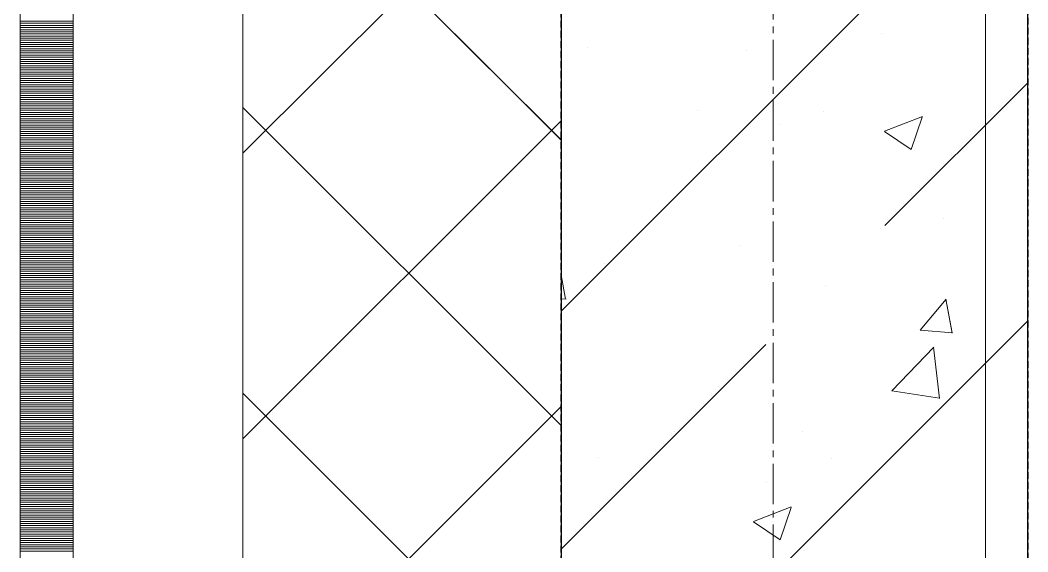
# Model space of a CAD drawing. Header units: millimetres. Extents: x 470010 to 1231400, y -134005 to 421770.
# Drawn here: x 806167.7 to 806642.7, y 168113.6 to 168364.5 of the extents above; entities that cross this region are included whole.
import ezdxf
from ezdxf.enums import TextEntityAlignment as Align

# ---------------------------------------------------------------- set-up
doc = ezdxf.new("R2010")
doc.units = ezdxf.units.MM
for name, pattern in [('CENTER2', [28.575, 19.05, -3.175, 3.175, -3.175]), ('DASHED', [19.05, 12.7, -6.35]), ('HIDDEN2', [4.7625, 3.175, -1.5875])]:
    doc.linetypes.add(name, pattern=pattern)
doc.layers.get('Defpoints').update_dxf_attribs({"color": 140})
doc.layers.add('АР_Делит', color=120, linetype='Continuous', lineweight=0, plot=False)
for name, color, linetype, lineweight in [('АР_Колонны', 70, 'Continuous', 30), ('АР_Стены ЖБ', 7, 'Continuous', 35), ('АР_Стены ПЕНОблок', 52, 'Continuous', 20), ('АР_Тонкая', 254, 'Continuous', 5), ('АР_Утеплитель', 31, 'Continuous', 0), ('АР_Штриховка', 8, 'Continuous', 0)]:
    doc.layers.add(name, color=color, linetype=linetype, lineweight=lineweight)
doc.layers.add('РД_Оси_100', color=7, linetype='Continuous', lineweight=0, true_color=0x525252)
doc.styles.add('style1', font='ARIALN.TTF')

# ---------------------------------------------------------------- blocks, each defined once
blk = doc.blocks.new('СОШ_2200_АР_ОСИ_М100_28.05.24')
at = {"layer": 'АР_Делит', "color": 251, "linetype": 'DASHED', "true_color": 0x636466}
blk.add_lwpolyline([(114955, 135155), (114955, -355), (93595.036, -355), (93595.036, 13855), (94145, 13855), (94145, 68320), (66055, 68320), (66055, 13857.73), (83455, 13857.73), (83455, -355), (45245, -355), (45245, 13145), (44695, 13145), (44695, 26755), (45245, 26755), (45245, 68320), (20455, 68320), (20455, 26755), (27955, 26755), (27955, 13145), (-355, 13145), (-355, 100855)], dxfattribs=at)
at = {"layer": 'РД_Оси_100', "color": 251, "linetype": 'CENTER2', "true_color": 0x636466}
blk.add_line((0, -6155), (0, 139938.679), dxfattribs=at)
blk = doc.blocks.new('A$C9108343f')
at = {"layer": 'АР_Колонны', "color": 18, "linetype": 'HIDDEN2', "lineweight": 25, "true_color": 0x000000}
for p, q in [((140704.09, 267779.49), (140704.09, 268979.49)), ((140924.09, 268979.49), (140924.09, 267779.49))]:
    blk.add_line(p, q, dxfattribs=at)
at = {"layer": 'АР_Колонны', "color": 18, "linetype": 'Continuous', "lineweight": 15, "true_color": 0x000000}
for p, q in [((140704.09, 268979.49), (140704.09, 267779.49)), ((140704.09, 268979.49), (140704.09, 267779.49)), ((140924.09, 267779.49), (140924.09, 268979.49)), ((140924.09, 267779.49), (140924.09, 268979.49))]:
    blk.add_line(p, q, dxfattribs=at)
at = {"layer": 'АР_Стены ЖБ', "color": 18, "linetype": 'Continuous', "lineweight": 30, "true_color": 0x000000}
for p, q in [((140704.09, 268979.49), (140704.09, 267779.49)), ((140924.09, 267779.49), (140924.09, 268979.49))]:
    blk.add_line(p, q, dxfattribs=at)
at = {"layer": 'АР_Стены ПЕНОблок', "color": 18, "linetype": 'Continuous', "lineweight": 20, "true_color": 0x000000}
for p, q in [((140704.09, 313879.49), (140704.09, 237679.49)), ((140904.09, 237679.49), (140904.09, 313879.49))]:
    blk.add_line(p, q, dxfattribs=at)
at = {"layer": 'АР_Тонкая', "color": 18, "linetype": 'Continuous', "lineweight": 5, "true_color": 0x000000}
for p, q in [((140449.09, 313879.49), (140449.09, 237679.49)), ((140474.09, 313879.49), (140474.09, 237679.49)), ((140474.09, 237679.49), (140474.09, 313879.49)), ((140554.09, 237679.49), (140554.09, 313879.49))]:
    blk.add_line(p, q, dxfattribs=at)
at = {"layer": 'АР_Утеплитель', "color": 18, "linetype": 'Continuous', "lineweight": 0, "true_color": 0x000000}
for p, q in [((140554.09, 313879.49), (140554.09, 237679.49)), ((140704.09, 237679.49), (140704.09, 313879.49))]:
    blk.add_line(p, q, dxfattribs=at)
at = {"layer": 'АР_Штриховка', "color": 18, "linetype": 'Continuous', "lineweight": 0, "true_color": 0x000000}
for p, q in [((140704.09, 268674.19), (140554.09, 268824.19)), ((140554.09, 268667.9), (140704.09, 268817.9)), ((140449.09, 268730.24), (140474.09, 268730.24)), ((140449.09, 268729.24), (140474.09, 268729.24)), ((140449.09, 268728.24), (140474.09, 268728.24)), ((140449.09, 268727.24), (140474.09, 268727.24)), ((140449.09, 268726.24), (140474.09, 268726.24)), ((140449.09, 268725.24), (140474.09, 268725.24)), ((140449.09, 268724.24), (140474.09, 268724.24)), ((140449.09, 268723.24), (140474.09, 268723.24)), ((140449.09, 268722.24), (140474.09, 268722.24)), ((140855.13, 268724.56), (140855.13, 268724.56)), ((140449.09, 268721.24), (140474.09, 268721.24)), ((140449.09, 268720.24), (140474.09, 268720.24)), ((140449.09, 268719.24), (140474.09, 268719.24)), ((140449.09, 268718.24), (140474.09, 268718.24)), ((140449.09, 268717.24), (140474.09, 268717.24)), ((140449.09, 268716.24), (140474.09, 268716.24)), ((140449.09, 268715.24), (140474.09, 268715.24)), ((140449.09, 268714.24), (140474.09, 268714.24)), ((140449.09, 268713.24), (140474.09, 268713.24)), ((140791.55, 268716.18), (140791.55, 268716.18)), ((140449.09, 268712.24), (140474.09, 268712.24)), ((140449.09, 268711.24), (140474.09, 268711.24)), ((140449.09, 268710.24), (140474.09, 268710.24)), ((140449.09, 268709.24), (140474.09, 268709.24)), ((140449.09, 268708.24), (140474.09, 268708.24)), ((140449.09, 268707.24), (140474.09, 268707.24)), ((140449.09, 268706.24), (140474.09, 268706.24)), ((140449.09, 268705.24), (140474.09, 268705.24)), ((140449.09, 268704.24), (140474.09, 268704.24)), ((140449.09, 268703.24), (140474.09, 268703.24)), ((140449.09, 268702.24), (140474.09, 268702.24)), ((140449.09, 268701.24), (140474.09, 268701.24)), ((140449.09, 268700.24), (140474.09, 268700.24)), ((140449.09, 268699.24), (140474.09, 268699.24)), ((140449.09, 268698.24), (140474.09, 268698.24)), ((140449.09, 268697.24), (140474.09, 268697.24)), ((140449.09, 268696.24), (140474.09, 268696.24)), ((140449.09, 268695.24), (140474.09, 268695.24)), ((140449.09, 268694.24), (140474.09, 268694.24)), ((140449.09, 268693.24), (140474.09, 268693.24)), ((140449.09, 268692.24), (140474.09, 268692.24)), ((140449.09, 268691.24), (140474.09, 268691.24)), ((140449.09, 268690.24), (140474.09, 268690.24)), ((140449.09, 268689.24), (140474.09, 268689.24)), ((140704.09, 268539.48), (140554.09, 268689.48)), ((140449.09, 268688.24), (140474.09, 268688.24)), ((140449.09, 268687.24), (140474.09, 268687.24)), ((140449.09, 268686.24), (140474.09, 268686.24)), ((140449.09, 268685.24), (140474.09, 268685.24)), ((140449.09, 268684.24), (140474.09, 268684.24)), ((140768.23, 268688.06), (140768.23, 268688.06)), ((140827.56, 268687.79), (140827.56, 268687.79)), ((140856.6, 268678.4), (140874.38, 268685.23)), ((140869.15, 268669.68), (140874.3, 268685.03)), ((140449.09, 268683.24), (140474.09, 268683.24)), ((140449.09, 268682.24), (140474.09, 268682.24)), ((140449.09, 268681.24), (140474.09, 268681.24)), ((140449.09, 268680.24), (140474.09, 268680.24)), ((140449.09, 268679.24), (140474.09, 268679.24)), ((140554.09, 268533.2), (140704.09, 268683.2)), ((140806.94, 268681.66), (140806.94, 268681.66)), ((140449.09, 268678.24), (140474.09, 268678.24)), ((140449.09, 268677.24), (140474.09, 268677.24)), ((140449.09, 268676.24), (140474.09, 268676.24)), ((140449.09, 268675.24), (140474.09, 268675.24)), ((140856.51, 268678.2), (140869.14, 268669.68)), ((140449.09, 268674.24), (140474.09, 268674.24)), ((140449.09, 268673.24), (140474.09, 268673.24)), ((140449.09, 268672.24), (140474.09, 268672.24)), ((140449.09, 268671.24), (140474.09, 268671.24)), ((140449.09, 268670.24), (140474.09, 268670.24)), ((140449.09, 268669.24), (140474.09, 268669.24)), ((140449.09, 268668.24), (140474.09, 268668.24)), ((140449.09, 268667.24), (140474.09, 268667.24)), ((140449.09, 268666.24), (140474.09, 268666.24)), ((140449.09, 268665.24), (140474.09, 268665.24)), ((140449.09, 268664.24), (140474.09, 268664.24)), ((140449.09, 268663.24), (140474.09, 268663.24)), ((140449.09, 268662.24), (140474.09, 268662.24)), ((140449.09, 268661.24), (140474.09, 268661.24)), ((140449.09, 268660.24), (140474.09, 268660.24)), ((140449.09, 268659.24), (140474.09, 268659.24)), ((140449.09, 268658.24), (140474.09, 268658.24)), ((140449.09, 268657.24), (140474.09, 268657.24)), ((140449.09, 268656.24), (140474.09, 268656.24)), ((140449.09, 268655.24), (140474.09, 268655.24)), ((140449.09, 268654.24), (140474.09, 268654.24)), ((140449.09, 268653.24), (140474.09, 268653.24)), ((140449.09, 268652.24), (140474.09, 268652.24)), ((140449.09, 268651.24), (140474.09, 268651.24)), ((140449.09, 268650.24), (140474.09, 268650.24)), ((140449.09, 268649.24), (140474.09, 268649.24)), ((140449.09, 268648.24), (140474.09, 268648.24)), ((140449.09, 268647.24), (140474.09, 268647.24)), ((140449.09, 268646.24), (140474.09, 268646.24)), ((140449.09, 268645.24), (140474.09, 268645.24)), ((140449.09, 268644.24), (140474.09, 268644.24)), ((140449.09, 268643.24), (140474.09, 268643.24)), ((140449.09, 268642.24), (140474.09, 268642.24)), ((140449.09, 268641.24), (140474.09, 268641.24)), ((140449.09, 268640.24), (140474.09, 268640.24)), ((140449.09, 268639.24), (140474.09, 268639.24)), ((140449.09, 268638.24), (140474.09, 268638.24)), ((140449.09, 268637.24), (140474.09, 268637.24)), ((140884.51, 268637.04), (140884.51, 268637.04)), ((140449.09, 268636.24), (140474.09, 268636.24)), ((140449.09, 268635.24), (140474.09, 268635.24)), ((140449.09, 268634.24), (140474.09, 268634.24)), ((140449.09, 268633.24), (140474.09, 268633.24)), ((140449.09, 268632.24), (140474.09, 268632.24)), ((140449.09, 268631.24), (140474.09, 268631.24)), ((140449.09, 268630.24), (140474.09, 268630.24)), ((140449.09, 268629.24), (140474.09, 268629.24)), ((140449.09, 268628.24), (140474.09, 268628.24)), ((140449.09, 268627.24), (140474.09, 268627.24)), ((140449.09, 268626.24), (140474.09, 268626.24)), ((140449.09, 268625.24), (140474.09, 268625.24)), ((140449.09, 268624.24), (140474.09, 268624.24)), ((140449.09, 268623.24), (140474.09, 268623.24)), ((140449.09, 268622.24), (140474.09, 268622.24)), ((140788.31, 268624.38), (140788.31, 268624.38)), ((140449.09, 268621.24), (140474.09, 268621.24)), ((140449.09, 268620.24), (140474.09, 268620.24)), ((140449.09, 268619.24), (140474.09, 268619.24)), ((140449.09, 268618.24), (140474.09, 268618.24)), ((140449.09, 268617.24), (140474.09, 268617.24)), ((140449.09, 268616.24), (140474.09, 268616.24)), ((140449.09, 268615.24), (140474.09, 268615.24)), ((140449.09, 268614.24), (140474.09, 268614.24)), ((140449.09, 268613.24), (140474.09, 268613.24)), ((140724.73, 268616), (140724.73, 268616)), ((140449.09, 268612.24), (140474.09, 268612.24)), ((140449.09, 268611.24), (140474.09, 268611.24)), ((140449.09, 268610.24), (140474.09, 268610.24)), ((140449.09, 268609.24), (140474.09, 268609.24)), ((140449.09, 268608.24), (140474.09, 268608.24)), ((140706.22, 268599.07), (140704.09, 268610.58)), ((140449.09, 268607.24), (140474.09, 268607.24)), ((140449.09, 268606.24), (140474.09, 268606.24)), ((140449.09, 268605.24), (140474.09, 268605.24)), ((140449.09, 268604.24), (140474.09, 268604.24)), ((140449.09, 268603.24), (140474.09, 268603.24)), ((140449.09, 268602.24), (140474.09, 268602.24)), ((140449.09, 268601.24), (140474.09, 268601.24)), ((140449.09, 268600.24), (140474.09, 268600.24)), ((140449.09, 268599.24), (140474.09, 268599.24)), ((140704.09, 268599.3), (140706.4, 268599.1)), ((140873.4, 268584.5), (140885.65, 268599.09)), ((140888.4, 268583.13), (140885.46, 268599.05)), ((140449.09, 268598.24), (140474.09, 268598.24)), ((140449.09, 268597.24), (140474.09, 268597.24)), ((140449.09, 268596.24), (140474.09, 268596.24)), ((140449.09, 268595.24), (140474.09, 268595.24)), ((140449.09, 268594.24), (140474.09, 268594.24)), ((140803.85, 268597.11), (140803.85, 268597.11)), ((140449.09, 268593.24), (140474.09, 268593.24)), ((140449.09, 268592.24), (140474.09, 268592.24)), ((140449.09, 268591.24), (140474.09, 268591.24)), ((140449.09, 268590.24), (140474.09, 268590.24)), ((140449.09, 268589.24), (140474.09, 268589.24)), ((140449.09, 268588.24), (140474.09, 268588.24)), ((140449.09, 268587.24), (140474.09, 268587.24)), ((140449.09, 268586.24), (140474.09, 268586.24)), ((140449.09, 268585.24), (140474.09, 268585.24)), ((140449.09, 268584.24), (140474.09, 268584.24)), ((140873.4, 268584.49), (140888.58, 268583.16)), ((140449.09, 268583.24), (140474.09, 268583.24)), ((140449.09, 268582.24), (140474.09, 268582.24)), ((140449.09, 268581.24), (140474.09, 268581.24)), ((140449.09, 268580.24), (140474.09, 268580.24)), ((140449.09, 268579.24), (140474.09, 268579.24)), ((140449.09, 268578.24), (140474.09, 268578.24)), ((140449.09, 268577.24), (140474.09, 268577.24)), ((140449.09, 268576.24), (140474.09, 268576.24)), ((140449.09, 268575.24), (140474.09, 268575.24)), ((140859.93, 268555.77), (140879.71, 268576.39)), ((140882.49, 268552.26), (140879.69, 268576.38)), ((140449.09, 268574.24), (140474.09, 268574.24)), ((140449.09, 268573.24), (140474.09, 268573.24)), ((140449.09, 268572.24), (140474.09, 268572.24)), ((140449.09, 268571.24), (140474.09, 268571.24)), ((140449.09, 268570.24), (140474.09, 268570.24)), ((140449.09, 268569.24), (140474.09, 268569.24)), ((140449.09, 268568.24), (140474.09, 268568.24)), ((140449.09, 268567.24), (140474.09, 268567.24)), ((140449.09, 268566.24), (140474.09, 268566.24)), ((140449.09, 268565.24), (140474.09, 268565.24)), ((140449.09, 268564.24), (140474.09, 268564.24)), ((140449.09, 268563.24), (140474.09, 268563.24)), ((140449.09, 268562.24), (140474.09, 268562.24)), ((140449.09, 268561.24), (140474.09, 268561.24)), ((140449.09, 268560.24), (140474.09, 268560.24)), ((140449.09, 268559.24), (140474.09, 268559.24)), ((140449.09, 268558.24), (140474.09, 268558.24)), ((140449.09, 268557.24), (140474.09, 268557.24)), ((140449.09, 268556.24), (140474.09, 268556.24)), ((140778.1, 268558), (140778.1, 268558)), ((140859.91, 268555.81), (140882.5, 268552.31)), ((140449.09, 268555.24), (140474.09, 268555.24)), ((140449.09, 268554.24), (140474.09, 268554.24)), ((140449.09, 268553.24), (140474.09, 268553.24)), ((140449.09, 268552.24), (140474.09, 268552.24)), ((140449.09, 268551.24), (140474.09, 268551.24)), ((140704.09, 268404.78), (140554.09, 268554.78)), ((140449.09, 268550.24), (140474.09, 268550.24)), ((140449.09, 268549.24), (140474.09, 268549.24)), ((140449.09, 268548.24), (140474.09, 268548.24)), ((140449.09, 268547.24), (140474.09, 268547.24)), ((140449.09, 268546.24), (140474.09, 268546.24)), ((140554.09, 268398.49), (140704.09, 268548.49)), ((140449.09, 268545.24), (140474.09, 268545.24)), ((140449.09, 268544.24), (140474.09, 268544.24)), ((140449.09, 268543.24), (140474.09, 268543.24)), ((140449.09, 268542.24), (140474.09, 268542.24)), ((140449.09, 268541.24), (140474.09, 268541.24)), ((140449.09, 268540.24), (140474.09, 268540.24)), ((140449.09, 268539.24), (140474.09, 268539.24)), ((140449.09, 268538.24), (140474.09, 268538.24)), ((140449.09, 268537.24), (140474.09, 268537.24)), ((140757.74, 268536.51), (140757.74, 268536.51)), ((140817.69, 268536.86), (140817.69, 268536.86)), ((140449.09, 268536.24), (140474.09, 268536.24)), ((140449.09, 268535.24), (140474.09, 268535.24)), ((140449.09, 268534.24), (140474.09, 268534.24)), ((140449.09, 268533.24), (140474.09, 268533.24)), ((140449.09, 268532.24), (140474.09, 268532.24)), ((140449.09, 268531.24), (140474.09, 268531.24)), ((140449.09, 268530.24), (140474.09, 268530.24)), ((140449.09, 268529.24), (140474.09, 268529.24)), ((140449.09, 268528.24), (140474.09, 268528.24)), ((140449.09, 268527.24), (140474.09, 268527.24)), ((140449.09, 268526.24), (140474.09, 268526.24)), ((140449.09, 268525.24), (140474.09, 268525.24)), ((140449.09, 268524.24), (140474.09, 268524.24)), ((140449.09, 268523.24), (140474.09, 268523.24)), ((140721.49, 268524.19), (140721.49, 268524.19)), ((140831.65, 268523.88), (140831.65, 268523.88)), ((140449.09, 268522.24), (140474.09, 268522.24)), ((140449.09, 268521.24), (140474.09, 268521.24)), ((140449.09, 268520.24), (140474.09, 268520.24)), ((140449.09, 268519.24), (140474.09, 268519.24)), ((140449.09, 268518.24), (140474.09, 268518.24)), ((140449.09, 268517.24), (140474.09, 268517.24)), ((140449.09, 268516.24), (140474.09, 268516.24)), ((140449.09, 268515.24), (140474.09, 268515.24)), ((140449.09, 268514.24), (140474.09, 268514.24)), ((140449.09, 268513.24), (140474.09, 268513.24)), ((140449.09, 268512.24), (140474.09, 268512.24)), ((140449.09, 268511.24), (140474.09, 268511.24)), ((140449.09, 268510.24), (140474.09, 268510.24)), ((140449.09, 268509.24), (140474.09, 268509.24)), ((140449.09, 268508.24), (140474.09, 268508.24)), ((140800.76, 268512.55), (140800.76, 268512.55)), ((140449.09, 268507.24), (140474.09, 268507.24)), ((140449.09, 268506.24), (140474.09, 268506.24)), ((140449.09, 268505.24), (140474.09, 268505.24)), ((140449.09, 268504.24), (140474.09, 268504.24)), ((140449.09, 268503.24), (140474.09, 268503.24)), ((140449.09, 268502.24), (140474.09, 268502.24)), ((140449.09, 268501.24), (140474.09, 268501.24)), ((140449.09, 268500.24), (140474.09, 268500.24)), ((140449.09, 268499.24), (140474.09, 268499.24)), ((140794.79, 268494.21), (140812.58, 268501.04)), ((140807.35, 268485.49), (140812.5, 268500.84)), ((140449.09, 268498.24), (140474.09, 268498.24)), ((140449.09, 268497.24), (140474.09, 268497.24)), ((140449.09, 268496.24), (140474.09, 268496.24)), ((140449.09, 268495.24), (140474.09, 268495.24)), ((140449.09, 268494.24), (140474.09, 268494.24)), ((140794.7, 268494.02), (140807.34, 268485.49)), ((140449.09, 268493.24), (140474.09, 268493.24)), ((140449.09, 268492.24), (140474.09, 268492.24)), ((140449.09, 268491.24), (140474.09, 268491.24)), ((140449.09, 268490.24), (140474.09, 268490.24)), ((140449.09, 268489.24), (140474.09, 268489.24)), ((140449.09, 268488.24), (140474.09, 268488.24)), ((140449.09, 268487.24), (140474.09, 268487.24)), ((140449.09, 268486.24), (140474.09, 268486.24)), ((140449.09, 268485.24), (140474.09, 268485.24)), ((140449.09, 268484.24), (140474.09, 268484.24)), ((140449.09, 268483.24), (140474.09, 268483.24)), ((140449.09, 268482.24), (140474.09, 268482.24)), ((140449.09, 268481.24), (140474.09, 268481.24)), ((140449.09, 268480.24), (140474.09, 268480.24)), ((140818.61, 268480.74), (140818.61, 268480.74))]:
    blk.add_line(p, q, dxfattribs=at)
at = {"layer": 'АР_Штриховка', "color": 18, "linetype": 'Continuous', "lineweight": 5, "true_color": 0x000000}
for p, q in [((140704.09, 268593.39), (140924.09, 268813.39)), ((140716.43, 268717.98), (140716.43, 268717.98)), ((140856.74, 268633.79), (140924.09, 268701.14)), ((140828.68, 268605.73), (140828.68, 268605.73)), ((140704.09, 268368.89), (140924.09, 268588.89)), ((140704.09, 268481.14), (140800.62, 268577.66))]:
    blk.add_line(p, q, dxfattribs=at)
at = {"layer": 'РД_Оси_100'}
blk.add_blockref('СОШ_2200_АР_ОСИ_М100_28.05.24', (140804.09, 223079.49), dxfattribs=at)
at = {"layer": 'Defpoints', "color": 18, "true_color": 0x000000, "style": 'style1'}
for p in [(143949.34, 316089.12), (143974.98, 281639.5), (143890.4, 273244.71), (143839.99, 264276.81), (143967.75, 254892.38), (12251.96, 104178.14), (12382.58, 96023.14)]:
    blk.add_attdef('АР-ПОМЕЩЕНИЕ:НАИМЕНОВАНИЕ', text='', height=100, dxfattribs=at).set_placement(p, align=Align.MIDDLE)
at = {"layer": 'Defpoints', "color": 18, "true_color": 0x000000, "style": 'style1', "flags": 8}
for p in [(143951.3, 279099.09), (143848.34, 269251.11), (143875.33, 260094.25), (144049.74, 250824.7), (163419.28, 238153.36), (155897.46, 237965.97), (183037.2, 237965.97), (143342.94, 237876.19)]:
    blk.add_attdef('АР-ПОМЕЩЕНИЕ:НАИМЕНОВАНИЕ', text='', height=100, dxfattribs=at).set_placement(p, align=Align.MIDDLE)

msp = doc.modelspace()

# ---------------------------------------------------------------- linework, layer by layer
at = {"layer": 'АР_Колонны', "color": 18, "linetype": 'HIDDEN2', "lineweight": 25, "true_color": 0x000000}
for p, q in [((806422.706, 167413.25), (806422.706, 168613.25)), ((806642.706, 168613.25), (806642.706, 167413.25))]:
    msp.add_line(p, q, dxfattribs=at)
at = {"layer": 'АР_Колонны', "color": 18, "linetype": 'Continuous', "lineweight": 15, "true_color": 0x000000}
for p, q in [((806422.706, 168613.25), (806422.706, 167413.25)), ((806422.706, 168613.25), (806422.706, 167413.25)), ((806642.706, 167413.25), (806642.706, 168613.25)), ((806642.706, 167413.25), (806642.706, 168613.25))]:
    msp.add_line(p, q, dxfattribs=at)
at = {"layer": 'АР_Стены ЖБ', "color": 18, "linetype": 'Continuous', "lineweight": 30, "true_color": 0x000000}
for p, q in [((806422.706, 168613.25), (806422.706, 167413.25)), ((806642.706, 167413.25), (806642.706, 168613.25))]:
    msp.add_line(p, q, dxfattribs=at)
at = {"layer": 'АР_Стены ПЕНОблок', "color": 18, "linetype": 'Continuous', "lineweight": 20, "true_color": 0x000000}
for p, q in [((806422.706, 213513.251), (806422.706, 137313.251)), ((806622.706, 137313.251), (806622.706, 213513.251))]:
    msp.add_line(p, q, dxfattribs=at)
at = {"layer": 'АР_Тонкая', "color": 18, "linetype": 'Continuous', "lineweight": 5, "true_color": 0x000000}
for p, q in [((806167.706, 213513.251), (806167.706, 137313.251)), ((806192.706, 213513.251), (806192.706, 137313.251)), ((806192.706, 137313.251), (806192.706, 213513.251)), ((806272.706, 137313.251), (806272.706, 213513.251))]:
    msp.add_line(p, q, dxfattribs=at)
at = {"layer": 'АР_Утеплитель', "color": 18, "linetype": 'Continuous', "lineweight": 0, "true_color": 0x000000}
for p, q in [((806272.706, 213513.251), (806272.706, 137313.251)), ((806422.706, 137313.251), (806422.706, 213513.251))]:
    msp.add_line(p, q, dxfattribs=at)
at = {"layer": 'АР_Штриховка', "color": 18, "linetype": 'Continuous', "lineweight": 0, "true_color": 0x000000}
for p, q in [((806422.706, 168307.946), (806272.706, 168457.946)), ((806272.706, 168301.659), (806422.706, 168451.659)), ((806167.706, 168364), (806192.706, 168364)), ((806167.706, 168363), (806192.706, 168363)), ((806167.706, 168362), (806192.706, 168362)), ((806167.706, 168361), (806192.706, 168361)), ((806167.706, 168360), (806192.706, 168360)), ((806167.706, 168359), (806192.706, 168359)), ((806167.706, 168358), (806192.706, 168358)), ((806167.706, 168357), (806192.706, 168357)), ((806167.706, 168356), (806192.706, 168356)), ((806167.706, 168355), (806192.706, 168355)), ((806167.706, 168354), (806192.706, 168354)), ((806167.706, 168353), (806192.706, 168353)), ((806167.706, 168352), (806192.706, 168352)), ((806167.706, 168351), (806192.706, 168351)), ((806167.706, 168350), (806192.706, 168350)), ((806167.706, 168349), (806192.706, 168349)), ((806167.706, 168348), (806192.706, 168348)), ((806167.706, 168347), (806192.706, 168347)), ((806167.706, 168346), (806192.706, 168346)), ((806167.706, 168345), (806192.706, 168345)), ((806167.706, 168344), (806192.706, 168344)), ((806167.706, 168343), (806192.706, 168343)), ((806167.706, 168342), (806192.706, 168342)), ((806167.706, 168341), (806192.706, 168341)), ((806167.706, 168340), (806192.706, 168340)), ((806167.706, 168339), (806192.706, 168339)), ((806167.706, 168338), (806192.706, 168338)), ((806167.706, 168337), (806192.706, 168337)), ((806167.706, 168336), (806192.706, 168336)), ((806167.706, 168335), (806192.706, 168335)), ((806167.706, 168334), (806192.706, 168334)), ((806167.706, 168333), (806192.706, 168333)), ((806167.706, 168332), (806192.706, 168332)), ((806167.706, 168331), (806192.706, 168331)), ((806167.706, 168330), (806192.706, 168330)), ((806167.706, 168329), (806192.706, 168329)), ((806167.706, 168328), (806192.706, 168328)), ((806167.706, 168327), (806192.706, 168327)), ((806167.706, 168326), (806192.706, 168326)), ((806167.706, 168325), (806192.706, 168325)), ((806167.706, 168324), (806192.706, 168324)), ((806167.706, 168323), (806192.706, 168323)), ((806167.706, 168322), (806192.706, 168322)), ((806422.706, 168173.242), (806272.706, 168323.242)), ((806167.706, 168321), (806192.706, 168321)), ((806167.706, 168320), (806192.706, 168320)), ((806167.706, 168319), (806192.706, 168319)), ((806167.706, 168318), (806192.706, 168318)), ((806167.706, 168317), (806192.706, 168317)), ((806272.706, 168166.955), (806422.706, 168316.955)), ((806575.208, 168312.158), (806592.993, 168318.985)), ((806587.761, 168303.437), (806592.911, 168318.786)), ((806167.706, 168316), (806192.706, 168316)), ((806167.706, 168315), (806192.706, 168315)), ((806167.706, 168314), (806192.706, 168314)), ((806167.706, 168313), (806192.706, 168313)), ((806167.706, 168312), (806192.706, 168312)), ((806575.119, 168311.962), (806587.753, 168303.439)), ((806167.706, 168311), (806192.706, 168311)), ((806167.706, 168310), (806192.706, 168310)), ((806167.706, 168309), (806192.706, 168309)), ((806167.706, 168308), (806192.706, 168308)), ((806167.706, 168307), (806192.706, 168307)), ((806167.706, 168306), (806192.706, 168306)), ((806167.706, 168305), (806192.706, 168305)), ((806167.706, 168304), (806192.706, 168304)), ((806167.706, 168303), (806192.706, 168303)), ((806167.706, 168302), (806192.706, 168302)), ((806167.706, 168301), (806192.706, 168301)), ((806167.706, 168300), (806192.706, 168300)), ((806167.706, 168299), (806192.706, 168299)), ((806167.706, 168298), (806192.706, 168298)), ((806167.706, 168297), (806192.706, 168297)), ((806167.706, 168296), (806192.706, 168296)), ((806167.706, 168295), (806192.706, 168295)), ((806167.706, 168294), (806192.706, 168294)), ((806167.706, 168293), (806192.706, 168293)), ((806167.706, 168292), (806192.706, 168292)), ((806167.706, 168291), (806192.706, 168291)), ((806167.706, 168290), (806192.706, 168290)), ((806167.706, 168289), (806192.706, 168289)), ((806167.706, 168288), (806192.706, 168288)), ((806167.706, 168287), (806192.706, 168287)), ((806167.706, 168286), (806192.706, 168286)), ((806167.706, 168285), (806192.706, 168285)), ((806167.706, 168284), (806192.706, 168284)), ((806167.706, 168283), (806192.706, 168283)), ((806167.706, 168282), (806192.706, 168282)), ((806167.706, 168281), (806192.706, 168281)), ((806167.706, 168280), (806192.706, 168280)), ((806167.706, 168279), (806192.706, 168279)), ((806167.706, 168278), (806192.706, 168278)), ((806167.706, 168277), (806192.706, 168277)), ((806167.706, 168276), (806192.706, 168276)), ((806167.706, 168275), (806192.706, 168275)), ((806167.706, 168274), (806192.706, 168274)), ((806167.706, 168273), (806192.706, 168273)), ((806167.706, 168272), (806192.706, 168272)), ((806167.706, 168271), (806192.706, 168271)), ((806167.706, 168270), (806192.706, 168270)), ((806167.706, 168269), (806192.706, 168269)), ((806167.706, 168268), (806192.706, 168268)), ((806167.706, 168267), (806192.706, 168267)), ((806167.706, 168266), (806192.706, 168266)), ((806167.706, 168265), (806192.706, 168265)), ((806167.706, 168264), (806192.706, 168264)), ((806167.706, 168263), (806192.706, 168263)), ((806167.706, 168262), (806192.706, 168262)), ((806167.706, 168261), (806192.706, 168261)), ((806167.706, 168260), (806192.706, 168260)), ((806167.706, 168259), (806192.706, 168259)), ((806167.706, 168258), (806192.706, 168258)), ((806167.706, 168257), (806192.706, 168257)), ((806167.706, 168256), (806192.706, 168256)), ((806167.706, 168255), (806192.706, 168255)), ((806167.706, 168254), (806192.706, 168254)), ((806167.706, 168253), (806192.706, 168253)), ((806167.706, 168252), (806192.706, 168252)), ((806167.706, 168251), (806192.706, 168251)), ((806167.706, 168250), (806192.706, 168250)), ((806167.706, 168249), (806192.706, 168249)), ((806167.706, 168248), (806192.706, 168248)), ((806167.706, 168247), (806192.706, 168247)), ((806167.706, 168246), (806192.706, 168246)), ((806167.706, 168245), (806192.706, 168245)), ((806167.706, 168244), (806192.706, 168244)), ((806167.706, 168243), (806192.706, 168243)), ((806167.706, 168242), (806192.706, 168242)), ((806167.706, 168241), (806192.706, 168241)), ((806424.83, 168232.825), (806422.706, 168244.34)), ((806167.706, 168240), (806192.706, 168240)), ((806167.706, 168239), (806192.706, 168239)), ((806167.706, 168238), (806192.706, 168238)), ((806167.706, 168237), (806192.706, 168237)), ((806167.706, 168236), (806192.706, 168236)), ((806167.706, 168235), (806192.706, 168235)), ((806167.706, 168234), (806192.706, 168234)), ((806167.706, 168233), (806192.706, 168233)), ((806167.706, 168232), (806192.706, 168232)), ((806167.706, 168231), (806192.706, 168231)), ((806422.706, 168233.06), (806425.009, 168232.858)), ((806592.012, 168218.257), (806604.257, 168232.851)), ((806607.014, 168216.886), (806604.077, 168232.807)), ((806167.706, 168230), (806192.706, 168230)), ((806167.706, 168229), (806192.706, 168229)), ((806167.706, 168228), (806192.706, 168228)), ((806167.706, 168227), (806192.706, 168227)), ((806167.706, 168226), (806192.706, 168226)), ((806167.706, 168225), (806192.706, 168225)), ((806167.706, 168224), (806192.706, 168224)), ((806167.706, 168223), (806192.706, 168223)), ((806167.706, 168222), (806192.706, 168222)), ((806167.706, 168221), (806192.706, 168221)), ((806167.706, 168220), (806192.706, 168220)), ((806167.706, 168219), (806192.706, 168219)), ((806167.706, 168218), (806192.706, 168218)), ((806167.706, 168217), (806192.706, 168217)), ((806592.011, 168218.247), (806607.193, 168216.919)), ((806167.706, 168216), (806192.706, 168216)), ((806167.706, 168215), (806192.706, 168215)), ((806167.706, 168214), (806192.706, 168214)), ((806167.706, 168213), (806192.706, 168213)), ((806167.706, 168212), (806192.706, 168212)), ((806167.706, 168211), (806192.706, 168211)), ((806167.706, 168210), (806192.706, 168210)), ((806167.706, 168209), (806192.706, 168209)), ((806167.706, 168208), (806192.706, 168208)), ((806578.543, 168189.524), (806598.327, 168210.143)), ((806601.105, 168186.018), (806598.299, 168210.14)), ((806167.706, 168207), (806192.706, 168207)), ((806167.706, 168206), (806192.706, 168206)), ((806167.706, 168205), (806192.706, 168205)), ((806167.706, 168204), (806192.706, 168204)), ((806167.706, 168203), (806192.706, 168203)), ((806167.706, 168202), (806192.706, 168202)), ((806167.706, 168201), (806192.706, 168201)), ((806167.706, 168200), (806192.706, 168200)), ((806167.706, 168199), (806192.706, 168199)), ((806167.706, 168198), (806192.706, 168198)), ((806167.706, 168197), (806192.706, 168197)), ((806167.706, 168196), (806192.706, 168196)), ((806167.706, 168195), (806192.706, 168195)), ((806167.706, 168194), (806192.706, 168194)), ((806167.706, 168193), (806192.706, 168193)), ((806167.706, 168192), (806192.706, 168192)), ((806167.706, 168191), (806192.706, 168191)), ((806167.706, 168190), (806192.706, 168190)), ((806167.706, 168189), (806192.706, 168189)), ((806422.706, 168038.538), (806272.706, 168188.538)), ((806578.523, 168189.568), (806601.113, 168186.064)), ((806167.706, 168188), (806192.706, 168188)), ((806167.706, 168187), (806192.706, 168187)), ((806167.706, 168186), (806192.706, 168186)), ((806167.706, 168185), (806192.706, 168185)), ((806167.706, 168184), (806192.706, 168184)), ((806167.706, 168183), (806192.706, 168183)), ((806167.706, 168182), (806192.706, 168182)), ((806167.706, 168181), (806192.706, 168181)), ((806167.706, 168180), (806192.706, 168180)), ((806167.706, 168179), (806192.706, 168179)), ((806272.706, 168032.251), (806422.706, 168182.251)), ((806167.706, 168178), (806192.706, 168178)), ((806167.706, 168177), (806192.706, 168177)), ((806167.706, 168176), (806192.706, 168176)), ((806167.706, 168175), (806192.706, 168175)), ((806167.706, 168174), (806192.706, 168174)), ((806167.706, 168173), (806192.706, 168173)), ((806167.706, 168172), (806192.706, 168172)), ((806167.706, 168171), (806192.706, 168171)), ((806167.706, 168170), (806192.706, 168170)), ((806167.706, 168169), (806192.706, 168169)), ((806167.706, 168168), (806192.706, 168168)), ((806167.706, 168167), (806192.706, 168167)), ((806167.706, 168166), (806192.706, 168166)), ((806167.706, 168165), (806192.706, 168165)), ((806167.706, 168164), (806192.706, 168164)), ((806167.706, 168163), (806192.706, 168163)), ((806167.706, 168162), (806192.706, 168162)), ((806167.706, 168161), (806192.706, 168161)), ((806167.706, 168160), (806192.706, 168160)), ((806167.706, 168159), (806192.706, 168159)), ((806167.706, 168158), (806192.706, 168158)), ((806167.706, 168157), (806192.706, 168157)), ((806167.706, 168156), (806192.706, 168156)), ((806167.706, 168155), (806192.706, 168155)), ((806167.706, 168154), (806192.706, 168154)), ((806167.706, 168153), (806192.706, 168153)), ((806167.706, 168152), (806192.706, 168152)), ((806167.706, 168151), (806192.706, 168151)), ((806167.706, 168150), (806192.706, 168150)), ((806167.706, 168149), (806192.706, 168149)), ((806167.706, 168148), (806192.706, 168148)), ((806167.706, 168147), (806192.706, 168147)), ((806167.706, 168146), (806192.706, 168146)), ((806167.706, 168145), (806192.706, 168145)), ((806167.706, 168144), (806192.706, 168144)), ((806167.706, 168143), (806192.706, 168143)), ((806167.706, 168142), (806192.706, 168142)), ((806167.706, 168141), (806192.706, 168141)), ((806167.706, 168140), (806192.706, 168140)), ((806167.706, 168139), (806192.706, 168139)), ((806167.706, 168138), (806192.706, 168138)), ((806167.706, 168137), (806192.706, 168137)), ((806167.706, 168136), (806192.706, 168136)), ((806167.706, 168135), (806192.706, 168135)), ((806167.706, 168134), (806192.706, 168134)), ((806167.706, 168133), (806192.706, 168133)), ((806167.706, 168132), (806192.706, 168132)), ((806513.406, 168127.97), (806531.19, 168134.797)), ((806525.959, 168119.249), (806531.109, 168134.599)), ((806167.706, 168131), (806192.706, 168131)), ((806167.706, 168130), (806192.706, 168130)), ((806167.706, 168129), (806192.706, 168129)), ((806167.706, 168128), (806192.706, 168128)), ((806167.706, 168127), (806192.706, 168127)), ((806513.317, 168127.774), (806525.951, 168119.251)), ((806167.706, 168126), (806192.706, 168126)), ((806167.706, 168125), (806192.706, 168125)), ((806167.706, 168124), (806192.706, 168124)), ((806167.706, 168123), (806192.706, 168123)), ((806167.706, 168122), (806192.706, 168122)), ((806167.706, 168121), (806192.706, 168121)), ((806167.706, 168120), (806192.706, 168120)), ((806167.706, 168119), (806192.706, 168119)), ((806167.706, 168118), (806192.706, 168118)), ((806167.706, 168117), (806192.706, 168117)), ((806167.706, 168116), (806192.706, 168116)), ((806167.706, 168115), (806192.706, 168115)), ((806167.706, 168114), (806192.706, 168114))]:
    msp.add_line(p, q, dxfattribs=at)
at = {"layer": 'АР_Штриховка', "color": 18, "linetype": 'Continuous', "lineweight": 5, "true_color": 0x000000}
for p, q in [((806422.706, 168227.152), (806642.706, 168447.152)), ((806575.356, 168267.549), (806642.706, 168334.899)), ((806422.706, 168002.646), (806642.706, 168222.646)), ((806422.706, 168114.899), (806519.229, 168211.422))]:
    msp.add_line(p, q, dxfattribs=at)

# ---------------------------------------------------------------- block references
msp.add_blockref('A$C9108343f', (665718.612, -100366.242))
at = {"layer": 'РД_Оси_100'}
msp.add_blockref('СОШ_2200_АР_ОСИ_М100_28.05.24', (806522.706, 122713.251), dxfattribs=at)

doc.saveas('drawing.dxf')
